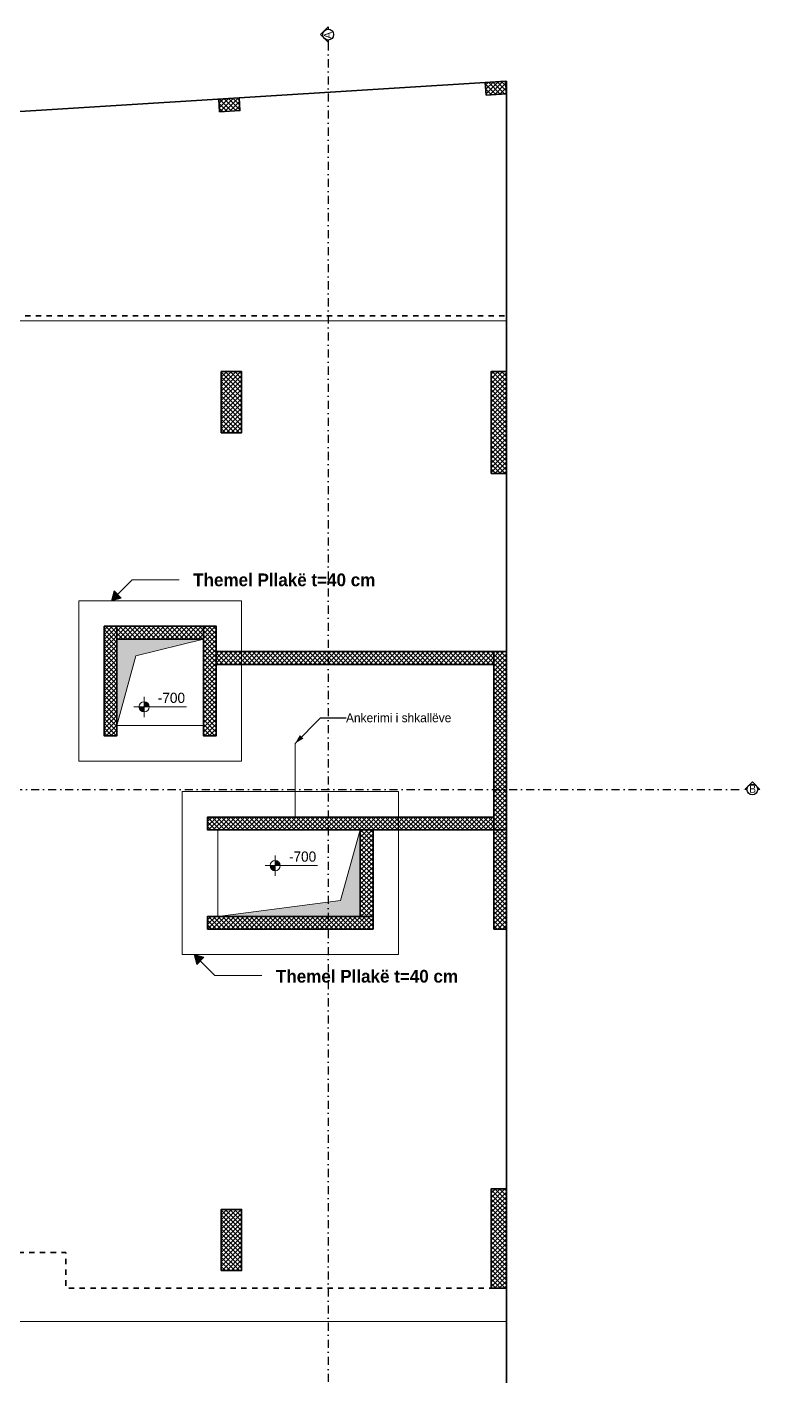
# Model space of a CAD drawing. Header units: millimetres. Extents: x 635850 to 824661, y -5878409 to -5774668.
# Drawn here: x 662824 to 677220, y -5859040 to -5832548 of the extents above; entities that cross this region are included whole.
import ezdxf

# ---------------------------------------------------------------- set-up
doc = ezdxf.new("R2010")
doc.units = ezdxf.units.MM
doc.header["$MEASUREMENT"] = 0
doc.linetypes.add('Dashed', pattern=[211.666667, 105.833333, -105.833333])
doc.linetypes.add('Dot & Dashed', pattern=[335.138881, 158.75, -88.194444, 0, -88.194437])
for name, color, linetype in [('2D Drafting - General', 7, 'Continuous'), ('A - Dimensionimi', 7, 'Continuous'), ('A - Ndertesa 1 - Vija e prejes', 7, 'Continuous'), ('A - Ndertesa 1- Pllaka meskatit 28 cm', 7, 'Continuous'), ('A - Shtyllat', 7, 'Continuous'), ('A - Shtyllat bodrum', 7, 'Continuous')]:
    doc.layers.add(name, color=color, linetype=linetype)
for name, color, linetype, lineweight in [('2D Drafting - General_Pen_No__75', 6, 'Continuous', 20), ('2D Drafting - General_Pen_No__95', 6, 'Continuous', 13), ('A - Dimensionimi_Pen_No__101', 252, 'Continuous', 13), ('A - Fill Zone_Pen_No__2', 8, 'Continuous', 15), ('A - Ndertesa 1- Pllaka meskatit 28 cm_Pen_No__22', 8, 'Continuous', 35), ('A - Shtyllat bodrum_Pen_No__101', 252, 'Continuous', 13), ('A - Shtyllat bodrum_Pen_No__22', 8, 'Continuous', 35), ('A - Shtyllat_Pen_No__101', 252, 'Continuous', 13), ('A - Shtyllat_Pen_No__22', 8, 'Continuous', 35), ('AA - Konturat e 10 Ndertesave_Pen_No__6', 5, 'Continuous', 35), ('Drawing & Figure_Pen_No__1', 7, 'Continuous', 13)]:
    doc.layers.add(name, color=color, linetype=linetype, lineweight=lineweight)
for name, color, linetype, lineweight, true_color in [('A - Fill Zone_Pen_No__102', 7, 'Continuous', 13, 0xcccccc), ('A - Fleta_Pen_No__115', 7, 'Continuous', 13, 0xff66ff), ('A - Ndertesa 1 - Vija e prejes _Pen_No__48', 7, 'Continuous', 25, 0xa80f02), ('Annotation - Label_Pen_No__145', 7, 'Continuous', 20, 0x0077b0), ('Drawing & Figure_Pen_No__145', 7, 'Continuous', 20, 0x0077b0), ('Drawing & Figure_Pen_No__81', 7, 'Continuous', 20, 0x6a6a6a)]:
    doc.layers.add(name, color=color, linetype=linetype, lineweight=lineweight, true_color=true_color)
doc.styles.add('GENERATED_STYLE_1', font='GOTHIC.TTF')
doc.styles.add('GENERATED_STYLE_2', font='GOTHIC.TTF')
doc.dimstyles.new('GENERATED_STYLE__2', dxfattribs={"dimtxt": 0.18, "dimasz": 182.4, "dimexe": 0.18, "dimexo": 0.0625, "dimgap": 0, "dimtad": 0, "dimtih": 1, "dimtoh": 1, "dimdec": 4, "dimzin": 0, "dimdsep": 46, "dimcen": 0.09, "dimadec": 0, "dimazin": 0, "dimtfac": 1, "dimtdec": 4, "dimtmove": 0, "dimatfit": 3, "dimldrblk": 'ARROWHEAD_5', "dimfxl": 0, "dimtolj": 1, "dimtzin": 0, "dimarcsym": 0})
pattern_1 = [(45, (1074186.374, -5841583.354), (-45.961939, 45.961939), []), (135, (1074186.374, -5841583.354), (45.961939, 45.961939), [])]

# ---------------------------------------------------------------- blocks, each defined once
blk = doc.blocks.new('Slab_1', base_point=(641640, -5836931))
at = {"layer": 'A - Ndertesa 1- Pllaka meskatit 28 cm_Pen_No__22', "color": 8, "linetype": 'Continuous', "lineweight": 35, "flags": 128}
blk.add_lwpolyline([(641640, -5836931), (641640, -5861468), (672240, -5861468), (672240, -5833613), (643046, -5835433, 0.396093)], format="xyb", close=True, dxfattribs=at)
blk = doc.blocks.new('Column_4', base_point=(672115, -5849289))
at = {"layer": 'A - Shtyllat_Pen_No__101', "linetype": 'Continuous', "lineweight": 13}
h = blk.add_hatch(dxfattribs=at)
h.set_pattern_fill('Concrete_Block', color=252, style=0, pattern_type=2)
h.set_pattern_definition(pattern_1)
h.paths.add_polyline_path([(671990, -5850264), (672240, -5850264), (672240, -5848314), (671990, -5848314)])
at = {"layer": 'A - Shtyllat_Pen_No__22', "color": 8, "linetype": 'Continuous', "lineweight": 35, "flags": 128}
blk.add_lwpolyline([(671990, -5850264), (672240, -5850264), (672240, -5848314), (671990, -5848314)], close=True, dxfattribs=at)
blk = doc.blocks.new('Column_5', base_point=(672090, -5840317))
at = {"layer": 'A - Shtyllat_Pen_No__101', "linetype": 'Continuous', "lineweight": 13}
h = blk.add_hatch(dxfattribs=at)
h.set_pattern_fill('Concrete_Block', color=252, style=0, pattern_type=2)
h.set_pattern_definition(pattern_1)
h.paths.add_polyline_path([(671940, -5841317), (672240, -5841317), (672240, -5839317), (671940, -5839317)])
at = {"layer": 'A - Shtyllat_Pen_No__22', "color": 8, "linetype": 'Continuous', "lineweight": 35, "flags": 128}
blk.add_lwpolyline([(671940, -5841317), (672240, -5841317), (672240, -5839317), (671940, -5839317)], close=True, dxfattribs=at)
blk = doc.blocks.new('Column_9', base_point=(666797, -5834078))
at = {"layer": 'A - Shtyllat bodrum_Pen_No__101', "linetype": 'Continuous', "lineweight": 13}
h = blk.add_hatch(dxfattribs=at)
h.set_pattern_fill('Concrete_Block', color=252, style=0, pattern_type=2)
h.set_pattern_definition(pattern_1)
h.paths.add_polyline_path([(666605, -5834215), (667005, -5834190), (666989, -5833941), (666590, -5833966)])
at = {"layer": 'A - Shtyllat bodrum_Pen_No__22', "color": 8, "linetype": 'Continuous', "lineweight": 35, "flags": 128}
blk.add_lwpolyline([(666605, -5834215), (667005, -5834190), (666989, -5833941), (666590, -5833966)], close=True, dxfattribs=at)
blk = doc.blocks.new('Column_10', base_point=(672032, -5833752))
at = {"layer": 'A - Shtyllat bodrum_Pen_No__101', "linetype": 'Continuous', "lineweight": 13}
h = blk.add_hatch(dxfattribs=at)
h.set_pattern_fill('Concrete_Block', color=252, style=0, pattern_type=2)
h.set_pattern_definition(pattern_1)
h.paths.add_polyline_path([(671841, -5833889), (672240, -5833864), (672224, -5833614), (671825, -5833639)])
at = {"layer": 'A - Shtyllat bodrum_Pen_No__22', "color": 8, "linetype": 'Continuous', "lineweight": 35, "flags": 128}
blk.add_lwpolyline([(671841, -5833889), (672240, -5833864), (672224, -5833614), (671825, -5833639)], close=True, dxfattribs=at)
blk = doc.blocks.new('Column_25', base_point=(666840, -5839917))
at = {"layer": 'A - Shtyllat_Pen_No__101', "linetype": 'Continuous', "lineweight": 13}
h = blk.add_hatch(dxfattribs=at)
h.set_pattern_fill('Concrete_Block', color=252, style=0, pattern_type=2)
h.set_pattern_definition(pattern_1)
h.paths.add_polyline_path([(666640, -5840517), (667040, -5840517), (667040, -5839317), (666640, -5839317)])
at = {"layer": 'A - Shtyllat_Pen_No__22', "color": 8, "linetype": 'Continuous', "lineweight": 35, "flags": 128}
blk.add_lwpolyline([(666640, -5840517), (667040, -5840517), (667040, -5839317), (666640, -5839317)], close=True, dxfattribs=at)
blk = doc.blocks.new('Column_26', base_point=(672090, -5856342))
at = {"layer": 'A - Shtyllat_Pen_No__101', "linetype": 'Continuous', "lineweight": 13}
h = blk.add_hatch(dxfattribs=at)
h.set_pattern_fill('Concrete_Block', color=252, style=0, pattern_type=2)
h.set_pattern_definition(pattern_1)
h.paths.add_polyline_path([(671940, -5857317), (672240, -5857317), (672240, -5855367), (671940, -5855367)])
at = {"layer": 'A - Shtyllat_Pen_No__22', "color": 8, "linetype": 'Continuous', "lineweight": 35, "flags": 128}
blk.add_lwpolyline([(671940, -5857317), (672240, -5857317), (672240, -5855367), (671940, -5855367)], close=True, dxfattribs=at)
blk = doc.blocks.new('Column_29', base_point=(666840, -5856368))
at = {"layer": 'A - Shtyllat_Pen_No__101', "linetype": 'Continuous', "lineweight": 13}
h = blk.add_hatch(dxfattribs=at)
h.set_pattern_fill('Concrete_Block', color=252, style=0, pattern_type=2)
h.set_pattern_definition(pattern_1)
h.paths.add_polyline_path([(666640, -5856968), (667040, -5856968), (667040, -5855768), (666640, -5855768)])
at = {"layer": 'A - Shtyllat_Pen_No__22', "color": 8, "linetype": 'Continuous', "lineweight": 35, "flags": 128}
blk.add_lwpolyline([(666640, -5856968), (667040, -5856968), (667040, -5855768), (666640, -5855768)], close=True, dxfattribs=at)
blk = doc.blocks.new('Polyline_8', base_point=(667435, -5851175))
at = {"layer": '2D Drafting - General_Pen_No__95', "linetype": 'Continuous', "lineweight": 13}
blk.add_hatch(color=6, dxfattribs=at).paths.add_polyline_path([(666106, -5850764), (666158, -5850957), (666299, -5850816)])
at = {"layer": '2D Drafting - General_Pen_No__75', "color": 6, "linetype": 'Continuous', "lineweight": 20, "flags": 128}
blk.add_lwpolyline([(667435, -5851175), (666516, -5851175), (666228, -5850887)], dxfattribs=at)
at = {"layer": '2D Drafting - General_Pen_No__95', "color": 6, "linetype": 'Continuous', "lineweight": 13}
for p, q in [((666106, -5850764), (666299, -5850816)), ((666106, -5850764), (666158, -5850957)), ((666299, -5850816), (666158, -5850957))]:
    blk.add_line(p, q, dxfattribs=at)
blk = doc.blocks.new('Polyline_9', base_point=(665810, -5843406))
at = {"layer": '2D Drafting - General_Pen_No__95', "linetype": 'Continuous', "lineweight": 13}
blk.add_hatch(color=6, dxfattribs=at).paths.add_polyline_path([(664481, -5843817), (664674, -5843765), (664533, -5843623)])
at = {"layer": '2D Drafting - General_Pen_No__75', "color": 6, "linetype": 'Continuous', "lineweight": 20, "flags": 128}
blk.add_lwpolyline([(665810, -5843406), (664891, -5843406), (664603, -5843694)], dxfattribs=at)
at = {"layer": '2D Drafting - General_Pen_No__95', "color": 6, "linetype": 'Continuous', "lineweight": 13}
for p, q in [((664481, -5843817), (664533, -5843623)), ((664533, -5843623), (664674, -5843765)), ((664481, -5843817), (664674, -5843765))]:
    blk.add_line(p, q, dxfattribs=at)
blk = doc.blocks.new('Dimension_4', base_point=(667700, -5849017))
at = {"layer": 'A - Dimensionimi_Pen_No__101', "linetype": 'Continuous', "lineweight": 13}
for points in [[(667700, -5849017), (667600, -5849017), (667607, -5849055), (667629, -5849088), (667661, -5849110), (667700, -5849117)], [(667700, -5849017), (667800, -5849017), (667792, -5848979), (667770, -5848947), (667738, -5848925), (667700, -5848917)]]:
    blk.add_hatch(color=252, dxfattribs=at).paths.add_polyline_path(points)
at = {"layer": 'A - Dimensionimi_Pen_No__101', "color": 252, "linetype": 'Continuous', "lineweight": 13}
for p, q in [((667500, -5849017), (667900, -5849017)), ((667700, -5849217), (667700, -5848817)), ((667900, -5849017), (668531, -5849017))]:
    blk.add_line(p, q, dxfattribs=at)
blk.add_circle((667700, -5849017), 100, dxfattribs=at)
at = {"layer": 'A - Dimensionimi_Pen_No__101', "color": 252, "lineweight": 13, "insert": (667969, -5848942), "char_height": 200, "attachment_point": 7, "style": 'GENERATED_STYLE_1'}
blk.add_mtext('\\A1;{\\pql;\\fCentury Gothic|b0|i0|c0|p34;-700}', dxfattribs=at)
blk = doc.blocks.new('Dimension_5', base_point=(665124, -5845900))
at = {"layer": 'A - Dimensionimi_Pen_No__101', "linetype": 'Continuous', "lineweight": 13}
for points in [[(665124, -5845900), (665224, -5845900), (665216, -5845861), (665194, -5845829), (665162, -5845807), (665124, -5845800)], [(665124, -5845900), (665024, -5845900), (665031, -5845938), (665053, -5845970), (665085, -5845992), (665124, -5846000)]]:
    blk.add_hatch(color=252, dxfattribs=at).paths.add_polyline_path(points)
at = {"layer": 'A - Dimensionimi_Pen_No__101', "color": 252, "linetype": 'Continuous', "lineweight": 13}
for p, q in [((665124, -5846100), (665124, -5845700)), ((664924, -5845900), (665324, -5845900)), ((665324, -5845900), (665956, -5845900))]:
    blk.add_line(p, q, dxfattribs=at)
blk.add_circle((665124, -5845900), 100, dxfattribs=at)
at = {"layer": 'A - Dimensionimi_Pen_No__101', "color": 252, "lineweight": 13, "insert": (665393, -5845825), "char_height": 200, "attachment_point": 7, "style": 'GENERATED_STYLE_1'}
blk.add_mtext('\\A1;{\\pql;\\fCentury Gothic|b0|i0|c0|p34;-700}', dxfattribs=at)
blk = doc.blocks.new('Cutting Plane_1', base_point=(668740, -5832698))
at = {"layer": 'A - Ndertesa 1 - Vija e prejes _Pen_No__48', "color": 14, "linetype": 'Continuous', "lineweight": 25, "true_color": 0xa80f02}
for p, q in [((668590, -5832698), (668740, -5832548)), ((668740, -5832548), (668740, -5832592)), ((668740, -5832848), (668590, -5832698)), ((668740, -5832804), (668740, -5832848)), ((668740, -5863169), (668590, -5863319)), ((668590, -5863319), (668740, -5863469)), ((668740, -5863212), (668740, -5863169)), ((668740, -5863469), (668740, -5863425))]:
    blk.add_line(p, q, dxfattribs=at)
at = {"layer": 'A - Ndertesa 1 - Vija e prejes _Pen_No__48', "color": 14, "linetype": 'Dot & Dashed', "lineweight": 25, "true_color": 0xa80f02}
blk.add_line((668740, -5832848), (668740, -5863169), dxfattribs=at)
at = {"layer": 'A - Ndertesa 1 - Vija e prejes _Pen_No__48', "color": 14, "linetype": 'Continuous', "lineweight": 25, "true_color": 0xa80f02}
for centre in [(668740, -5832698), (668740, -5863319)]:
    blk.add_circle(centre, 106, dxfattribs=at)
at = {"layer": 'A - Ndertesa 1 - Vija e prejes _Pen_No__48', "color": 14, "lineweight": 25, "true_color": 0xa80f02, "char_height": 150, "rotation": 90, "style": 'GENERATED_STYLE_1'}
for s, insert, attachment_point in [('\\A1;{\\pql;\\pt0;\\fCentury Gothic|b0|i0|c0|p34;A}', (668806, -5832778), 7), ('\\A1;{\\pqr;\\pt0;\\fCentury Gothic|b0|i0|c0|p34;A}', (668806, -5863239), 9)]:
    blk.add_mtext(s, dxfattribs=dict(at, insert=insert, attachment_point=attachment_point))
blk = doc.blocks.new('ARROWHEAD_5')
at = {"linetype": 'Continuous', "lineweight": 0}
blk.add_hatch(color=0, dxfattribs=at).paths.add_polyline_path([(-1, 0.2679), (0, 0), (-1, -0.2679)])
at = {"color": 0, "linetype": 'Continuous', "lineweight": 0}
blk.add_line((0, 0), (-1, 0), dxfattribs=at)
blk = doc.blocks.new('Column_37', base_point=(669180, -5848189))
at = {"layer": 'A - Shtyllat_Pen_No__101', "linetype": 'Continuous', "lineweight": 13}
h = blk.add_hatch(dxfattribs=at)
h.set_pattern_fill('Concrete_Block', color=252, style=0, pattern_type=2)
h.set_pattern_definition(pattern_1)
h.paths.add_polyline_path([(671990, -5848314), (671990, -5848064), (666370, -5848064), (666370, -5848314)])
at = {"layer": 'A - Shtyllat_Pen_No__22', "color": 8, "linetype": 'Continuous', "lineweight": 35, "flags": 128}
blk.add_lwpolyline([(671990, -5848314), (671990, -5848064), (666370, -5848064), (666370, -5848314)], close=True, dxfattribs=at)
blk = doc.blocks.new('Column_38', base_point=(669495, -5849164))
at = {"layer": 'A - Shtyllat_Pen_No__101', "linetype": 'Continuous', "lineweight": 13}
h = blk.add_hatch(dxfattribs=at)
h.set_pattern_fill('Concrete_Block', color=252, style=0, pattern_type=2)
h.set_pattern_definition(pattern_1)
h.paths.add_polyline_path([(669370, -5850014), (669620, -5850014), (669620, -5848314), (669370, -5848314)])
at = {"layer": 'A - Shtyllat_Pen_No__22', "color": 8, "linetype": 'Continuous', "lineweight": 35, "flags": 128}
blk.add_lwpolyline([(669370, -5850014), (669620, -5850014), (669620, -5848314), (669370, -5848314)], close=True, dxfattribs=at)
blk = doc.blocks.new('Column_39', base_point=(669265, -5844939))
at = {"layer": 'A - Shtyllat_Pen_No__101', "linetype": 'Continuous', "lineweight": 13}
h = blk.add_hatch(dxfattribs=at)
h.set_pattern_fill('Concrete_Block', color=252, style=0, pattern_type=2)
h.set_pattern_definition(pattern_1)
h.paths.add_polyline_path([(671990, -5845064), (671990, -5844814), (666540, -5844814), (666540, -5845064)])
at = {"layer": 'A - Shtyllat_Pen_No__22', "color": 8, "linetype": 'Continuous', "lineweight": 35, "flags": 128}
blk.add_lwpolyline([(671990, -5845064), (671990, -5844814), (666540, -5844814), (666540, -5845064)], close=True, dxfattribs=at)
blk = doc.blocks.new('Column_40', base_point=(664465, -5845392))
at = {"layer": 'A - Shtyllat_Pen_No__101', "linetype": 'Continuous', "lineweight": 13}
h = blk.add_hatch(dxfattribs=at)
h.set_pattern_fill('Concrete_Block', color=252, style=0, pattern_type=2)
h.set_pattern_definition(pattern_1)
h.paths.add_polyline_path([(664340, -5844317), (664340, -5846467), (664590, -5846467), (664590, -5844317)])
at = {"layer": 'A - Shtyllat_Pen_No__22', "color": 8, "linetype": 'Continuous', "lineweight": 35, "flags": 128}
blk.add_lwpolyline([(664340, -5844317), (664590, -5844317), (664590, -5846467), (664340, -5846467)], close=True, dxfattribs=at)
blk = doc.blocks.new('Column_41', base_point=(665440, -5844442))
at = {"layer": 'A - Shtyllat_Pen_No__101', "linetype": 'Continuous', "lineweight": 13}
h = blk.add_hatch(dxfattribs=at)
h.set_pattern_fill('Concrete_Block', color=252, style=0, pattern_type=2)
h.set_pattern_definition(pattern_1)
h.paths.add_polyline_path([(666290, -5844317), (664590, -5844317), (664590, -5844567), (666290, -5844567)])
at = {"layer": 'A - Shtyllat_Pen_No__22', "color": 8, "linetype": 'Continuous', "lineweight": 35, "flags": 128}
blk.add_lwpolyline([(666290, -5844317), (666290, -5844567), (664590, -5844567), (664590, -5844317)], close=True, dxfattribs=at)
blk = doc.blocks.new('Column_42', base_point=(666415, -5845392))
at = {"layer": 'A - Shtyllat_Pen_No__101', "linetype": 'Continuous', "lineweight": 13}
h = blk.add_hatch(dxfattribs=at)
h.set_pattern_fill('Concrete_Block', color=252, style=0, pattern_type=2)
h.set_pattern_definition(pattern_1)
h.paths.add_polyline_path([(666290, -5844317), (666290, -5846467), (666540, -5846467), (666540, -5844317)])
at = {"layer": 'A - Shtyllat_Pen_No__22', "color": 8, "linetype": 'Continuous', "lineweight": 35, "flags": 128}
blk.add_lwpolyline([(666290, -5844317), (666540, -5844317), (666540, -5846467), (666290, -5846467)], close=True, dxfattribs=at)
blk = doc.blocks.new('Column_43', base_point=(672115, -5846564))
at = {"layer": 'A - Shtyllat_Pen_No__101', "linetype": 'Continuous', "lineweight": 13}
h = blk.add_hatch(dxfattribs=at)
h.set_pattern_fill('Concrete_Block', color=252, style=0, pattern_type=2)
h.set_pattern_definition(pattern_1)
h.paths.add_polyline_path([(671990, -5848314), (672240, -5848314), (672240, -5844814), (671990, -5844814)])
at = {"layer": 'A - Shtyllat_Pen_No__22', "color": 8, "linetype": 'Continuous', "lineweight": 35, "flags": 128}
blk.add_lwpolyline([(671990, -5848314), (672240, -5848314), (672240, -5844814), (671990, -5844814)], close=True, dxfattribs=at)
blk = doc.blocks.new('Column_44', base_point=(667995, -5850139))
at = {"layer": 'A - Shtyllat_Pen_No__101', "linetype": 'Continuous', "lineweight": 13}
h = blk.add_hatch(dxfattribs=at)
h.set_pattern_fill('Concrete_Block', color=252, style=0, pattern_type=2)
h.set_pattern_definition(pattern_1)
h.paths.add_polyline_path([(669620, -5850264), (669620, -5850014), (666370, -5850014), (666370, -5850264)])
at = {"layer": 'A - Shtyllat_Pen_No__22', "color": 8, "linetype": 'Continuous', "lineweight": 35, "flags": 128}
blk.add_lwpolyline([(669620, -5850264), (669620, -5850014), (666370, -5850014), (666370, -5850264)], close=True, dxfattribs=at)
blk = doc.blocks.new('Cutting Plane_2', base_point=(640629, -5847521))
at = {"layer": 'A - Ndertesa 1 - Vija e prejes _Pen_No__48', "color": 14, "linetype": 'Continuous', "lineweight": 25, "true_color": 0xa80f02}
for p, q in [((640629, -5847371), (640479, -5847521)), ((640779, -5847521), (640629, -5847371)), ((676920, -5847521), (677070, -5847371)), ((677070, -5847371), (677220, -5847521)), ((640479, -5847521), (640522, -5847521)), ((640735, -5847521), (640779, -5847521)), ((676964, -5847521), (676920, -5847521)), ((677220, -5847521), (677176, -5847521))]:
    blk.add_line(p, q, dxfattribs=at)
at = {"layer": 'A - Ndertesa 1 - Vija e prejes _Pen_No__48', "color": 14, "linetype": 'Dot & Dashed', "lineweight": 25, "true_color": 0xa80f02}
blk.add_line((640779, -5847521), (676920, -5847521), dxfattribs=at)
at = {"layer": 'A - Ndertesa 1 - Vija e prejes _Pen_No__48', "color": 14, "linetype": 'Continuous', "lineweight": 25, "true_color": 0xa80f02}
for centre in [(640629, -5847521), (677070, -5847521)]:
    blk.add_circle(centre, 106, dxfattribs=at)
at = {"layer": 'A - Ndertesa 1 - Vija e prejes _Pen_No__48', "color": 14, "lineweight": 25, "true_color": 0xa80f02, "char_height": 150, "style": 'GENERATED_STYLE_1'}
for s, insert, attachment_point in [('\\A1;{\\pqr;\\pt0;\\fCentury Gothic|b0|i0|c0|p34;B}', (640689, -5847587), 9), ('\\A1;{\\pql;\\pt0;\\fCentury Gothic|b0|i0|c0|p34;B}', (677009, -5847587), 7)]:
    blk.add_mtext(s, dxfattribs=dict(at, insert=insert, attachment_point=attachment_point))

msp = doc.modelspace()

# ---------------------------------------------------------------- hatches: boundary and pattern name
at = {"layer": 'A - Fill Zone_Pen_No__102', "linetype": 'Continuous', "lineweight": 0, "true_color": 0x333333}
for points in [[(664589.7, -5846266.5), (664589.8, -5844566.5), (666289.8, -5844566.6), (664963.3, -5844898.9)], [(666569.8, -5850014.2), (669369.8, -5850014.3), (669369.8, -5848314.3), (668981.3, -5849699.6)]]:
    msp.add_hatch(color=250, dxfattribs=at).paths.add_polyline_path(points)

# ---------------------------------------------------------------- linework, layer by layer
at = {"layer": '2D Drafting - General_Pen_No__75', "color": 6, "linetype": 'Continuous', "lineweight": 20, "flags": 128}
msp.add_lwpolyline([(672239.8, -5857967.8), (645989.8, -5857967.8), (645989.8, -5838316.5), (672239.8, -5838316.5)], dxfattribs=at)
for points in [[(667039.7, -5846966.5), (663839.8, -5846966.5), (663839.8, -5843816.5), (667039.7, -5843816.5)], [(665869.8, -5847564.4), (670119.8, -5847564.4), (670119.8, -5850764.3), (665869.8, -5850764.3)]]:
    msp.add_lwpolyline(points, close=True, dxfattribs=at)
at = {"layer": 'A - Fill Zone_Pen_No__2', "color": 8, "linetype": 'Continuous', "lineweight": 15, "flags": 128}
for points in [[(664589.7, -5846266.5), (664589.8, -5844566.5), (666289.8, -5844566.6), (664963.3, -5844898.9)], [(666569.8, -5850014.2), (669369.8, -5850014.3), (669369.8, -5848314.3), (668981.3, -5849699.6)]]:
    msp.add_lwpolyline(points, close=True, dxfattribs=at)
at = {"layer": 'AA - Konturat e 10 Ndertesave_Pen_No__6', "color": 5, "linetype": 'Dashed', "lineweight": 35, "flags": 128}
msp.add_lwpolyline([(646989.8, -5856615.2), (663589.8, -5856615.2), (663589.8, -5857316.5), (672239.8, -5857316.5), (672239.8, -5838217.8), (646989.8, -5838217.8)], close=True, dxfattribs=at)
at = {"layer": 'Drawing & Figure_Pen_No__1', "color": 7, "linetype": 'Continuous', "lineweight": 13, "flags": 128}
msp.add_lwpolyline([(641639.8, -5836930.5), (641639.8, -5861467.8), (672239.8, -5861467.8), (672239.8, -5833613.4), (643046.5, -5835433.4, 0.3960927)], format="xyb", close=True, dxfattribs=at)
at = {"layer": 'Drawing & Figure_Pen_No__145', "color": 144, "linetype": 'Continuous', "lineweight": 20, "true_color": 0x0077b0, "flags": 128}
msp.add_lwpolyline([(668089.9, -5848065.6), (668089.9, -5846615.6)], dxfattribs=at)
at = {"layer": 'Drawing & Figure_Pen_No__81', "color": 251, "linetype": 'Continuous', "lineweight": 20, "true_color": 0x6a6a6a, "flags": 128}
for points in [[(664589.7, -5846266.5), (666289.7, -5846266.6)], [(666569.8, -5850014.2), (666569.8, -5848314.3)]]:
    msp.add_lwpolyline(points, dxfattribs=at)

# ---------------------------------------------------------------- block references
at = {"layer": '2D Drafting - General', "color": 6, "linetype": 'Continuous', "lineweight": 20}
for name, p in [('Polyline_9', (665810, -5843406)), ('Polyline_8', (667434.9, -5851174.9))]:
    msp.add_blockref(name, p, dxfattribs=at)
at = {"layer": 'A - Dimensionimi', "color": 252, "linetype": 'Continuous', "lineweight": 13}
for name, p in [('Dimension_5', (665123.7, -5845899.7)), ('Dimension_4', (667699.5, -5849017.2))]:
    msp.add_blockref(name, p, dxfattribs=at)
at = {"layer": 'A - Ndertesa 1 - Vija e prejes', "color": 14, "lineweight": 25, "true_color": 0xa80f02}
for name, p in [('Cutting Plane_1', (668739.8, -5832698.1)), ('Cutting Plane_2', (640628.5, -5847521))]:
    msp.add_blockref(name, p, dxfattribs=at)
at = {"layer": 'A - Ndertesa 1- Pllaka meskatit 28 cm', "color": 8, "linetype": 'Continuous', "lineweight": 35}
msp.add_blockref('Slab_1', (641639.8, -5836930.5), dxfattribs=at)
at = {"layer": 'A - Shtyllat', "color": 8, "lineweight": 35}
for name, p in [('Column_25', (666839.8, -5839916.5)), ('Column_5', (672089.8, -5840316.5)), ('Column_40', (664464.7, -5845391.5)), ('Column_41', (665439.8, -5844441.6)), ('Column_42', (666414.7, -5845391.5)), ('Column_39', (669264.8, -5844939.3)), ('Column_43', (672114.8, -5846564.3)), ('Column_37', (669179.8, -5848189.3)), ('Column_38', (669494.8, -5849164.3)), ('Column_4', (672114.8, -5849289.3)), ('Column_44', (667994.8, -5850139.3)), ('Column_26', (672089.8, -5856341.5)), ('Column_29', (666839.8, -5856367.8))]:
    msp.add_blockref(name, p, dxfattribs=at)
at = {"layer": 'A - Shtyllat bodrum', "color": 8, "lineweight": 35}
for name, p in [('Column_10', (672032.4, -5833751.6)), ('Column_9', (666797.2, -5834078))]:
    msp.add_blockref(name, p, dxfattribs=at)

# ---------------------------------------------------------------- texts
at = {"layer": 'A - Fleta_Pen_No__115', "color": 211, "linetype": 'Continuous', "lineweight": 13, "true_color": 0xff66ff, "char_height": 250, "attachment_point": 8, "style": 'GENERATED_STYLE_2'}
for insert in [(667876.6, -5843533.6), (669501.5, -5851317.3)]:
    msp.add_mtext('\\A1;{\\pqc;\\fCentury Gothic|b1|i0|c0|p34;Themel Pllakë t=\\fCentury Gothic|b1|i0|c0|p34;40\\fCentury Gothic|b1|i0|c0|p34; cm }', dxfattribs=dict(at, insert=insert))
at = {"layer": 'Annotation - Label_Pen_No__145', "color": 144, "linetype": 'Continuous', "lineweight": 20, "true_color": 0x0077b0, "insert": (669089.9, -5846114.7), "char_height": 175, "attachment_point": 4, "style": 'GENERATED_STYLE_1'}
msp.add_mtext('\\A1;{\\pql;\\fCentury Gothic|b0|i0|c0|p34;Ankerimi i shkallëve }', dxfattribs=at)

# ---------------------------------------------------------------- leaders
at = {"layer": 'Annotation - Label_Pen_No__145', "color": 144, "linetype": 'Continuous', "lineweight": 20, "true_color": 0x0077b0, "annotation_type": 0, "has_hookline": 1, "hookline_direction": 0, "text_width": 2255.6}
msp.add_leader([(668089.9, -5846615.6), (668589.9, -5846114.7), (669089.9, -5846114.7)], dimstyle='GENERATED_STYLE__2', dxfattribs=at)

doc.saveas('drawing.dxf')
